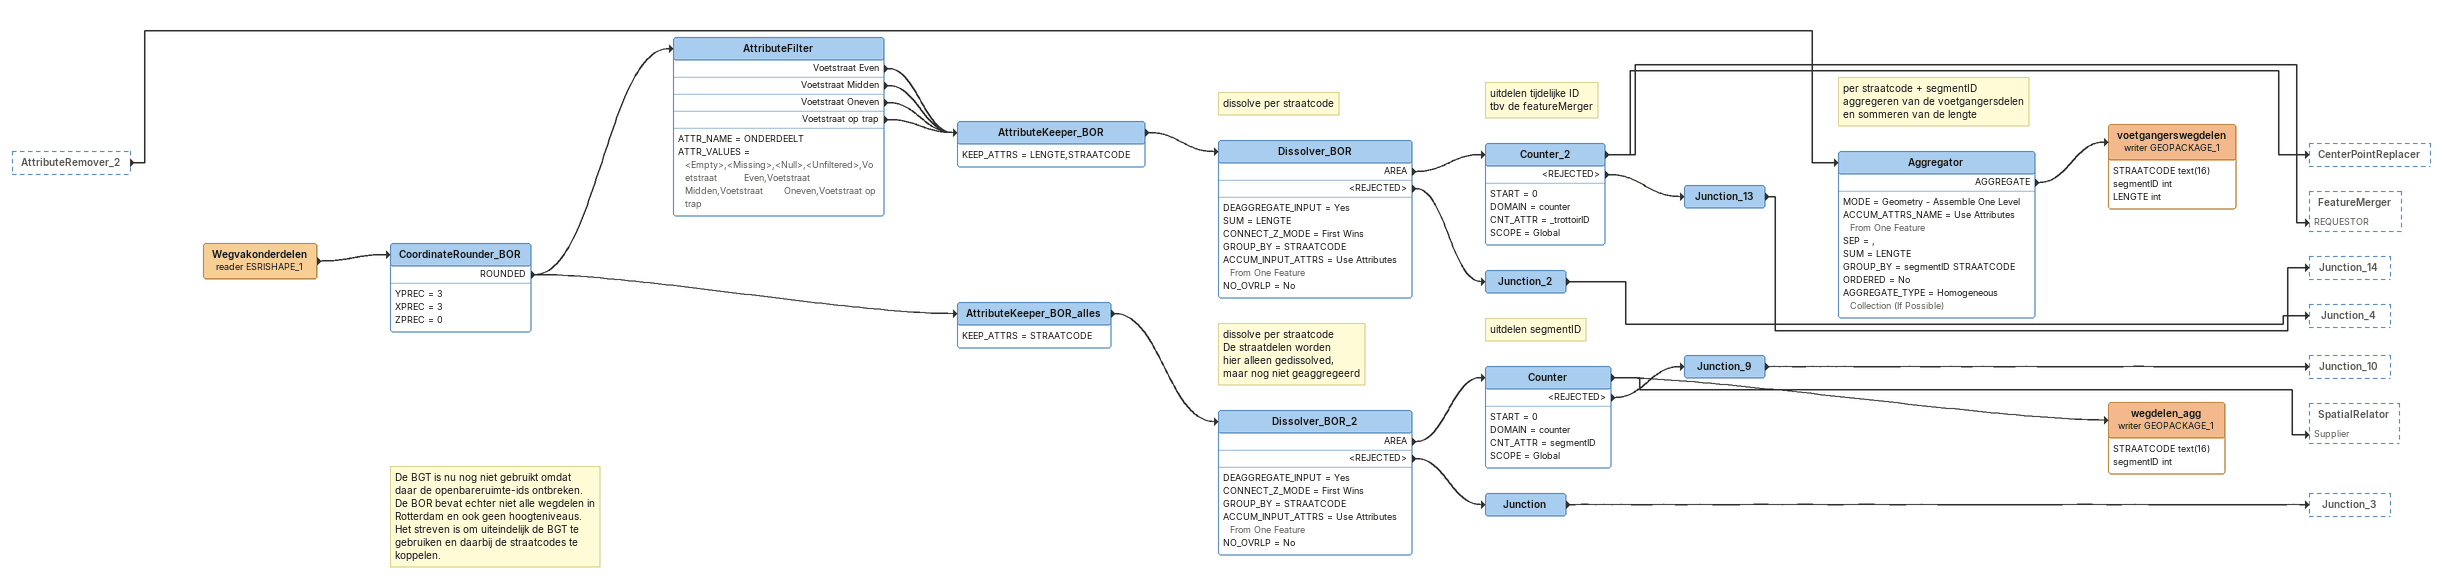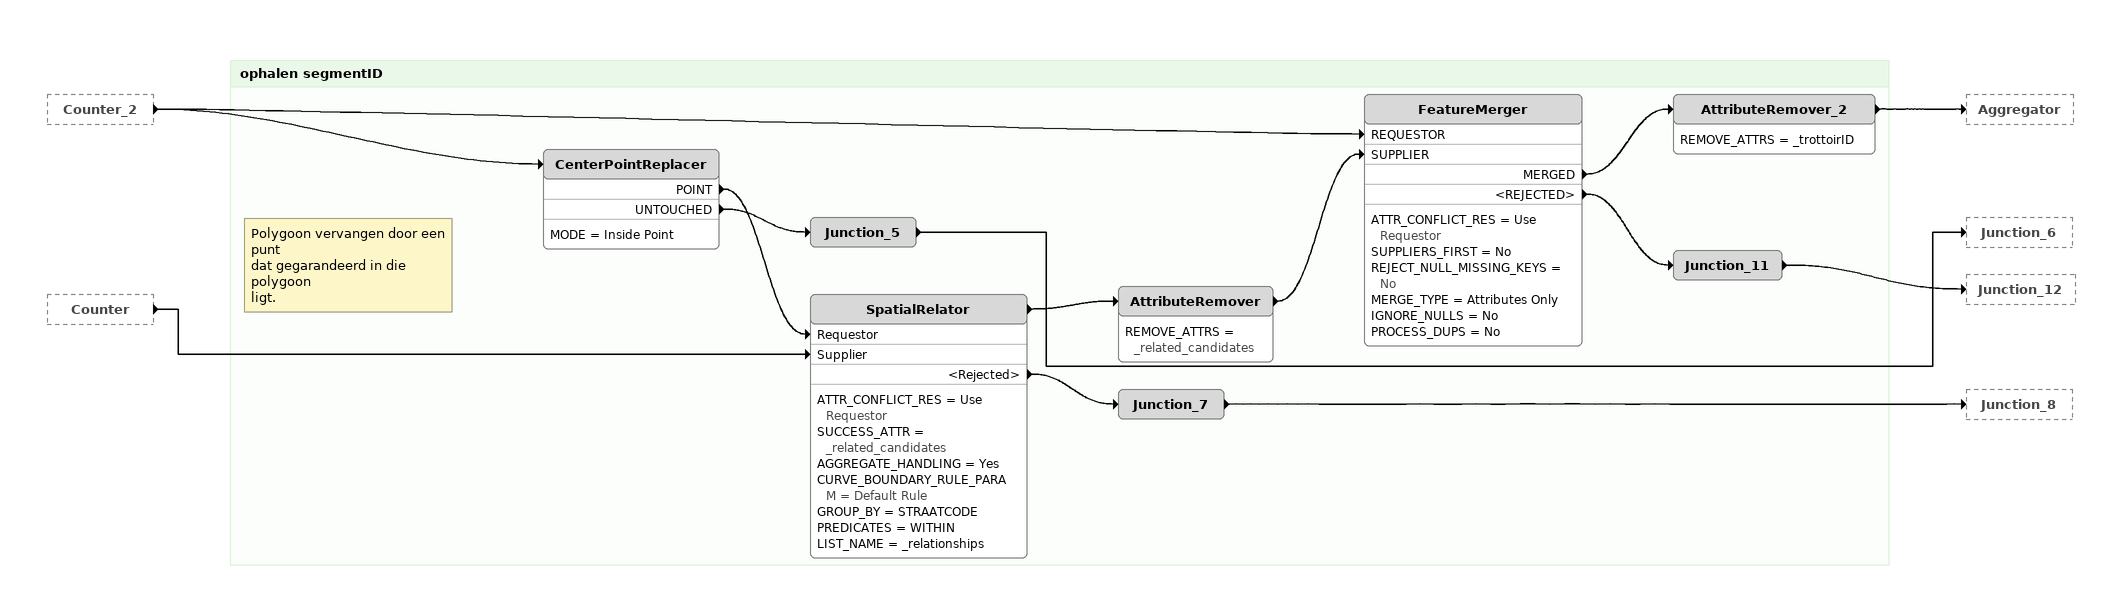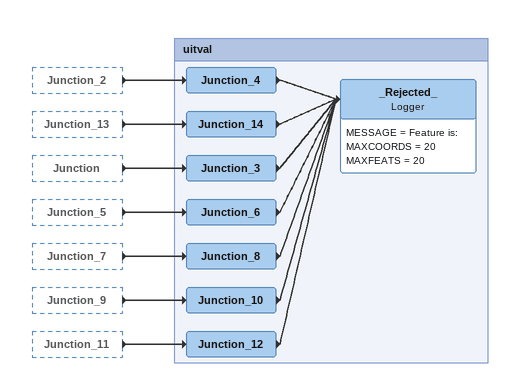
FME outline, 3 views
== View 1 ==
AttributeRemover_2 [outside]
    -> Aggregator
Wegvakonderdelen (reader ESRISHAPE_1)
    -> CoordinateRounder_BOR
Note: De BGT is nu nog niet gebruikt omdat daar de openbareruimte-ids ontbreken. / De BOR bevat echter niet alle wegdelen in Rotterdam en ook geen hoogteniveaus. / Het streven is om uiteindelijk de BGT te gebruiken en daarbij de straatcodes te koppelen.
CoordinateRounder_BOR
    YPREC = 3
    XPREC = 3
    ZPREC = 0
    ROUNDED -> AttributeFilter
    ROUNDED -> AttributeKeeper_BOR_alles
AttributeFilter
    ATTR_NAME = ONDERDEELT
    ATTR_VALUES = <Empty>,<Missing>,<Null>,<Unfiltered>,Voetstraat         Even,Voetstraat       Midden,Voetstraat       Oneven,Voetstraat op trap
    Voetstraat Even -> AttributeKeeper_BOR
    Voetstraat Midden -> AttributeKeeper_BOR
    Voetstraat Oneven -> AttributeKeeper_BOR
    Voetstraat op trap -> AttributeKeeper_BOR
AttributeKeeper_BOR
    KEEP_ATTRS = LENGTE,STRAATCODE
    -> Dissolver_BOR
Note: dissolve per straatcode
Dissolver_BOR
    DEAGGREGATE_INPUT = Yes
    SUM = LENGTE
    CONNECT_Z_MODE = First Wins
    GROUP_BY = STRAATCODE
    ACCUM_INPUT_ATTRS = Use Attributes From One Feature
    NO_OVRLP = No
    AREA -> Counter_2
    <REJECTED> -> Junction_2
Note: uitdelen tijdelijke ID / tbv de featureMerger
Counter_2
    START = 0
    DOMAIN = counter
    CNT_ATTR = _trottoirID
    SCOPE = Global
    -> CenterPointReplacer
    -> FeatureMerger [REQUESTOR]
    <REJECTED> -> Junction_13
Junction_13
    -> Junction_14
Junction_2
    -> Junction_4
AttributeKeeper_BOR_alles
    KEEP_ATTRS = STRAATCODE
    -> Dissolver_BOR_2
Note: dissolve per straatcode / De straatdelen worden / hier alleen gedissolved, / maar nog niet geaggregeerd
Dissolver_BOR_2
    DEAGGREGATE_INPUT = Yes
    CONNECT_Z_MODE = First Wins
    GROUP_BY = STRAATCODE
    ACCUM_INPUT_ATTRS = Use Attributes From One Feature
    NO_OVRLP = No
    AREA -> Counter
    <REJECTED> -> Junction
Note: uitdelen segmentID
Counter
    START = 0
    DOMAIN = counter
    CNT_ATTR = segmentID
    SCOPE = Global
    -> SpatialRelator [Supplier]
    -> wegdelen_agg (writer GEOPACKAGE_1)
    <REJECTED> -> Junction_9
Note: per straatcode + segmentID / aggregeren van de voetgangersdelen / en sommeren van de lengte
Aggregator
    MODE = Geometry - Assemble One Level
    ACCUM_ATTRS_NAME = Use Attributes From One Feature
    SEP = ,
    SUM = LENGTE
    GROUP_BY = segmentID STRAATCODE
    ORDERED = No
    AGGREGATE_TYPE = Homogeneous Collection (If Possible)
    AGGREGATE -> voetgangerswegdelen (writer GEOPACKAGE_1)
voetgangerswegdelen (writer GEOPACKAGE_1)
    attributes: STRAATCODE text(16), segmentID int, LENGTE int
Junction_9
    -> Junction_10
wegdelen_agg (writer GEOPACKAGE_1)
    attributes: STRAATCODE text(16), segmentID int
Junction
    -> Junction_3

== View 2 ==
Counter_2 [outside]
    -> CenterPointReplacer
    -> FeatureMerger [REQUESTOR]
Counter [outside]
    -> SpatialRelator [Supplier]

Bookmark: ophalen segmentID
Note: Polygoon vervangen door een punt / dat gegarandeerd in die polygoon / ligt.
CenterPointReplacer
    MODE = Inside Point
    POINT -> SpatialRelator [Requestor]
    UNTOUCHED -> Junction_5
Junction_5
    -> Junction_6
SpatialRelator
    ATTR_CONFLICT_RES = Use Requestor
    SUCCESS_ATTR = _related_candidates
    AGGREGATE_HANDLING = Yes
    CURVE_BOUNDARY_RULE_PARAM = Default Rule
    GROUP_BY = STRAATCODE
    PREDICATES = WITHIN
    LIST_NAME = _relationships
    -> AttributeRemover
    <Rejected> -> Junction_7
AttributeRemover
    REMOVE_ATTRS = _related_candidates
    -> FeatureMerger [SUPPLIER]
FeatureMerger
    ATTR_CONFLICT_RES = Use Requestor
    SUPPLIERS_FIRST = No
    REJECT_NULL_MISSING_KEYS = No
    MERGE_TYPE = Attributes Only
    IGNORE_NULLS = No
    PROCESS_DUPS = No
    MERGED -> AttributeRemover_2
    <REJECTED> -> Junction_11
AttributeRemover_2
    REMOVE_ATTRS = _trottoirID
    -> Aggregator
Junction_11
    -> Junction_12
Junction_7
    -> Junction_8

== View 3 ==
Junction_2 [outside]
    -> Junction_4
Junction_13 [outside]
    -> Junction_14
Junction [outside]
    -> Junction_3
Junction_5 [outside]
    -> Junction_6
Junction_7 [outside]
    -> Junction_8
Junction_9 [outside]
    -> Junction_10
Junction_11 [outside]
    -> Junction_12

Bookmark: uitval
Junction_6
    -> _Rejected_
Junction_14
    -> _Rejected_
Junction_4
    -> _Rejected_
Junction_12
    -> _Rejected_
Junction_8
    -> _Rejected_
Junction_10
    -> _Rejected_
Junction_3
    -> _Rejected_
_Rejected_: Logger
    MESSAGE = Feature is:
    MAXCOORDS = 20
    MAXFEATS = 20
